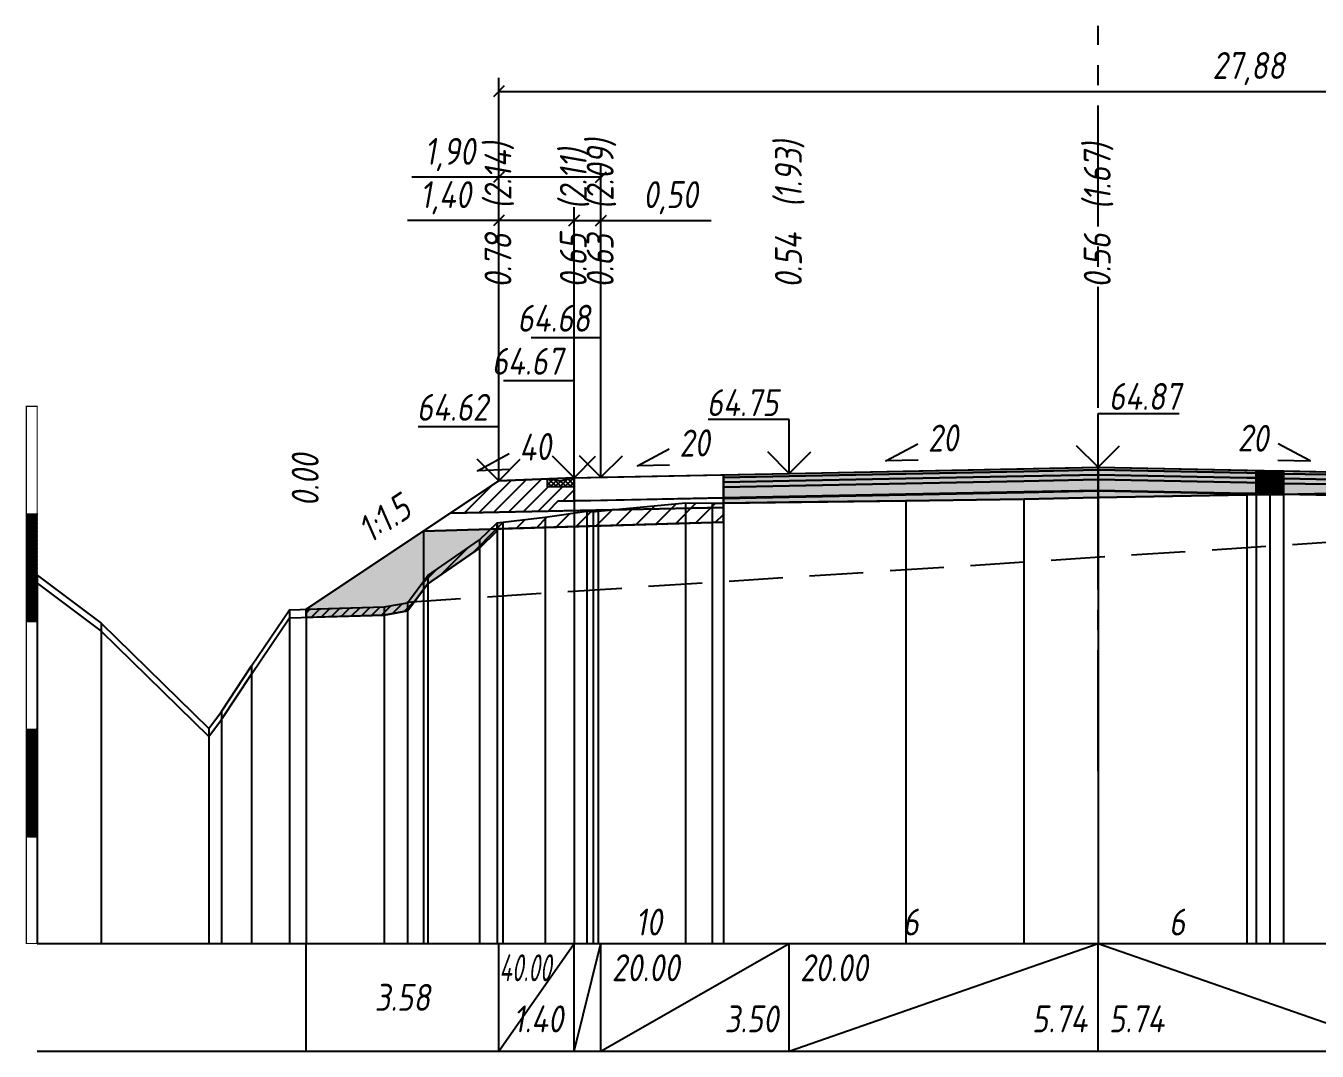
# Model space of a CAD drawing. Extents: x -717 to 1451, y -133302 to 233.
# Drawn here: x 78.9 to 199, y -130752 to -130656.7 of the extents above; entities that cross this region are included whole.
import ezdxf
from ezdxf.enums import TextEntityAlignment as Align

# ---------------------------------------------------------------- set-up
doc = ezdxf.new("R2010")
doc.units = 0
doc.linetypes.add('осевая2', pattern=[1.125, 0.75, -0.125, 0.125, -0.125])
doc.linetypes.add('штриховая', pattern=[0.75, 0.5, -0.25])
for name, color, linetype in [('Интерполированный поперечник', 2, 'Continuous'), ('Код_514', 1, 'Continuous'), ('Контур_0', 7, 'Continuous'), ('Контур_2564', 7, 'Continuous'), ('Контур_2660', 7, 'Continuous'), ('Контур_2665', 7, 'Continuous'), ('Контур_400', 7, 'Continuous'), ('Контур_508', 7, 'Continuous'), ('Контур_512', 7, 'Continuous'), ('Контур_513', 7, 'Continuous'), ('Красный поперечник', 1, 'Continuous'), ('Линейка абсолютных высот', 7, 'Continuous'), ('Объём_2501', 7, 'Continuous'), ('Объём_2564', 7, 'Continuous'), ('Объём_2650', 7, 'Continuous'), ('Объём_2660', 7, 'Continuous'), ('Объём_2661', 7, 'Continuous'), ('Объём_2665', 7, 'Continuous'), ('Объём_2666', 7, 'Continuous'), ('Объём_2667', 7, 'Continuous'), ('Объём_2668', 7, 'Continuous'), ('Объём_2669', 7, 'Continuous'), ('Объём_2675', 7, 'Continuous'), ('Объём_2753', 7, 'Continuous'), ('Ось', 1, 'осевая2'), ('Откосы', 7, 'Continuous'), ('Отметки покрытия', 7, 'Continuous'), ('Рабочие отметки', 7, 'Continuous'), ('Рабочие отметки доп.', 7, 'Continuous'), ('Слои выравнивания', 7, 'Continuous'), ('Таблица', 7, 'Continuous'), ('Уклоны проезжей части', 7, 'Continuous'), ('Черный поперечник', 3, 'Continuous')]:
    doc.layers.add(name, color=color, linetype=linetype)
for name, color, linetype, true_color in [('Контур_2540', 2, 'Continuous', 0xffff00), ('Контур_2560', 2, 'Continuous', 0xffff00), ('Контур_2561', 7, 'Continuous', 0xff8040), ('Контур_2562', 3, 'Continuous', 0x00ff00), ('Контур_2563', 7, 'Continuous', 0xff8000), ('Контур_2570', 7, 'Continuous', 0x80ff00), ('Контур_2725', 7, 'Continuous', 0x323232), ('Контур_2736', 4, 'Continuous', 0x00ffff), ('Контур_2737', 4, 'Continuous', 0x00ffff), ('Контур_2738', 4, 'Continuous', 0x00ffff), ('Контур_2739', 4, 'Continuous', 0x00ffff), ('Контур_2741', 4, 'Continuous', 0x00ffff), ('Контур_2742', 4, 'Continuous', 0x00ffff), ('Контур_2743', 4, 'Continuous', 0x00ffff), ('Контур_2744', 7, 'Continuous', 0xa4ffff), ('Контур_2745', 7, 'Continuous', 0xa4ffff), ('Контур_2747', 4, 'Continuous', 0x00ffff), ('Контур_2748', 4, 'Continuous', 0x00ffff), ('Контур_2749', 4, 'Continuous', 0x00ffff), ('Контур_2750', 4, 'Continuous', 0x00ffff), ('Контур_2751', 4, 'Continuous', 0x00ffff), ('Контур_2752', 4, 'Continuous', 0x00ffff), ('Контур_2760', 7, 'Continuous', 0x323232), ('Контур_2761', 7, 'Continuous', 0x323232), ('Контур_2762', 7, 'Continuous', 0x323232), ('Контур_2763', 7, 'Continuous', 0x323232), ('Контур_2764', 7, 'Continuous', 0x323232), ('Контур_2765', 7, 'Continuous', 0x323232), ('Контур_402', 7, 'Continuous', 0xff6464), ('Контур_703', 4, 'Continuous', 0x00ffff), ('Контур_705', 4, 'Continuous', 0x00ffff), ('Контур_707', 4, 'Continuous', 0x00ffff), ('Контур_720', 131, 'Continuous', 0xaaffff), ('Объём_2500', 7, 'Continuous', 0xc0c0c0), ('Объём_2520', 7, 'Continuous', 0x80ffff), ('Объём_2540', 2, 'Continuous', 0xffff00), ('Объём_2560', 2, 'Continuous', 0xffff00), ('Объём_2561', 7, 'Continuous', 0xff8040), ('Объём_2562', 3, 'Continuous', 0x00ff00), ('Объём_2563', 7, 'Continuous', 0xff8000), ('Объём_2570', 7, 'Continuous', 0x80ff00), ('Объём_2600', 7, 'Continuous', 0x808000), ('Объём_2746', 2, 'Continuous', 0xffff00)]:
    doc.layers.add(name, color=color, linetype=linetype, true_color=true_color)
doc.styles.get("Standard").update_dxf_attribs({"font": 'txt', "height": 2.5})
doc.styles.add('М', font='romand.shx', dxfattribs={"width": 0.8, "oblique": 10, "height": 2.5})
doc.dimstyles.new('ISO-25', dxfattribs={"dimtxt": 2.5, "dimasz": 2.5, "dimexe": 1.25, "dimexo": 0.625, "dimtad": 1, "dimtxsty": 'Standard', "dimcen": 2.5, "dimadec": 0, "dimazin": 0, "dimtfac": 1, "dimtmove": 0, "dimatfit": 3, "dimfxl": 1, "dimarcsym": 0})
pattern_1 = [(45.000001252, (0, 0), (-0.026516505928, 0.026516504769), []), (135.00000034, (0, 0), (-0.02651650519, -0.026516505506), [])]

# ---------------------------------------------------------------- blocks, each defined once
blk = doc.blocks.new('_Oblique')
at = {"color": 0, "linetype": 'ByBlock', "lineweight": -2}
blk.add_line((-0.5, -0.5), (0.5, 0.5), dxfattribs=at)
blk = doc.blocks.new('*D4062')
at = {"color": 0, "lineweight": -2, "transparency": 16777216}
for p, q in [((122.92, -130698.42), (122.92, -130673.54)), ((129.92, -130698.14), (129.92, -130673.54)), ((122.92, -130674.79), (114.44, -130674.79)), ((129.92, -130674.79), (122.92, -130674.79))]:
    blk.add_line(p, q, dxfattribs=at)
at = {"layer": 'Defpoints', "color": 0, "transparency": 16777216}
for p in [(129.92, -130674.79), (122.92, -130699.05), (129.92, -130698.77)]:
    blk.add_point(p, dxfattribs=at)
at = {"color": 0, "lineweight": -2, "transparency": 16777216, "rotation": 180}
blk.add_blockref('_Oblique', (122.92, -130674.79), dxfattribs=at)
at = {"color": 0, "lineweight": -2, "transparency": 16777216}
blk.add_blockref('_Oblique', (129.92, -130674.79), dxfattribs=at)
at = {"color": 0, "transparency": 16777216, "insert": (117.98, -130672.68), "char_height": 2.5, "width": 8.75, "attachment_point": 5, "style": 'М'}
blk.add_mtext('1,40', dxfattribs=at)
blk = doc.blocks.new('*D4064')
at = {"color": 0, "lineweight": -2, "transparency": 16777216}
for p, q in [((129.92, -130698.14), (129.92, -130673.54)), ((132.42, -130698.09), (132.42, -130673.54)), ((129.92, -130674.79), (132.42, -130674.79)), ((132.42, -130674.79), (142.66, -130674.79))]:
    blk.add_line(p, q, dxfattribs=at)
at = {"layer": 'Defpoints', "color": 0, "transparency": 16777216}
for p in [(132.42, -130674.79), (129.92, -130698.77), (132.42, -130698.72)]:
    blk.add_point(p, dxfattribs=at)
at = {"color": 0, "lineweight": -2, "transparency": 16777216, "rotation": 180}
blk.add_blockref('_Oblique', (129.92, -130674.79), dxfattribs=at)
at = {"color": 0, "lineweight": -2, "transparency": 16777216}
blk.add_blockref('_Oblique', (132.42, -130674.79), dxfattribs=at)
at = {"color": 0, "transparency": 16777216, "insert": (138.89, -130672.68), "char_height": 2.5, "width": 9.1667, "attachment_point": 5, "style": 'М'}
blk.add_mtext('0,50', dxfattribs=at)
blk = doc.blocks.new('*D4067')
at = {"color": 0, "lineweight": -2, "transparency": 16777216}
for p, q in [((122.92, -130698.42), (122.92, -130669.52)), ((132.42, -130698.09), (132.42, -130669.52)), ((122.92, -130670.77), (114.84, -130670.77)), ((132.42, -130670.77), (122.92, -130670.77))]:
    blk.add_line(p, q, dxfattribs=at)
at = {"layer": 'Defpoints', "color": 0, "transparency": 16777216}
for p in [(132.42, -130670.77), (122.92, -130699.05), (132.42, -130698.72)]:
    blk.add_point(p, dxfattribs=at)
at = {"color": 0, "lineweight": -2, "transparency": 16777216, "rotation": 180}
blk.add_blockref('_Oblique', (122.92, -130670.77), dxfattribs=at)
at = {"color": 0, "lineweight": -2, "transparency": 16777216}
blk.add_blockref('_Oblique', (132.42, -130670.77), dxfattribs=at)
at = {"color": 0, "transparency": 16777216, "insert": (118.38, -130668.66), "char_height": 2.5, "width": 8.75, "attachment_point": 5, "style": 'М'}
blk.add_mtext('1,90', dxfattribs=at)
blk = doc.blocks.new('*D4068')
at = {"color": 0, "lineweight": -2, "transparency": 16777216}
for p, q in [((122.92, -130698.42), (122.92, -130661.54)), ((262.34, -130699.19), (262.34, -130661.54)), ((122.92, -130662.79), (262.34, -130662.79))]:
    blk.add_line(p, q, dxfattribs=at)
at = {"layer": 'Defpoints', "color": 0, "transparency": 16777216}
for p in [(262.34, -130662.79), (122.92, -130699.05), (262.34, -130699.82)]:
    blk.add_point(p, dxfattribs=at)
at = {"color": 0, "lineweight": -2, "transparency": 16777216, "rotation": 180}
blk.add_blockref('_Oblique', (122.92, -130662.79), dxfattribs=at)
at = {"color": 0, "lineweight": -2, "transparency": 16777216}
blk.add_blockref('_Oblique', (262.34, -130662.79), dxfattribs=at)
at = {"color": 0, "transparency": 16777216, "insert": (192.63, -130660.68), "char_height": 2.5, "width": 12.5, "attachment_point": 5, "style": 'М'}
blk.add_mtext('27,88', dxfattribs=at)

msp = doc.modelspace()

# ---------------------------------------------------------------- hatches: boundary and pattern name
h = msp.add_hatch()
h.set_pattern_fill('ANSI37', color=256, scale=0.1)
h.set_pattern_definition([(45, (128.67165, -130699.02988), (-0.22451, 0.22451), []), (135, (128.67165, -130699.02988), (-0.22451, -0.22451), [])])
h.paths.add_polyline_path([(127.422, -130698.804), (127.422, -130699.533), (129.922, -130699.533), (129.921, -130698.704), (128.664, -130699.03)])
at = {"layer": 'Линейка абсолютных высот'}
h = msp.add_hatch(dxfattribs=at)
h.set_pattern_fill('ANSI37', scale=0.3, style=0)
h.set_pattern_definition(pattern_1)
h.paths.add_polyline_path([(80, -130712.068), (80, -130702.068), (79, -130702.068), (79, -130712.068)])
h = msp.add_hatch(dxfattribs=at)
h.set_pattern_fill('ANSI37', scale=0.3, style=0)
h.set_pattern_definition(pattern_1)
h.paths.add_polyline_path([(80, -130732.068), (80, -130722.068), (79, -130722.068), (79, -130732.068)])
at = {"layer": 'Объём_2563'}
h = msp.add_hatch(dxfattribs=at)
h.set_pattern_fill('ANSI31', color=256, scale=0.3)
h.paths.add_polyline_path([(122.921, -130698.985), (127.423, -130698.805), (127.422, -130699.533), (129.922, -130699.533), (129.921, -130700.855), (128.421, -130700.885), (127.503, -130701.803), (118.421, -130701.985)])
h.paths.add_polyline_path([(247.26, -130702.153), (246.342, -130701.235), (244.842, -130701.205), (244.842, -130701.055), (246.24, -130701.056), (246.241, -130700.056), (245.741, -130700.055), (245.742, -130699.242), (248.563, -130699.368), (248.563, -130699.989), (249.963, -130699.989), (249.963, -130699.45), (258.959, -130699.628), (258.959, -130700.196), (260.359, -130700.196), (260.359, -130699.196), (259.859, -130699.196), (259.859, -130698.696), (262.342, -130699.005), (267.677, -130702.561)])
at = {"layer": 'Объём_2570'}
h = msp.add_hatch(dxfattribs=at)
h.set_pattern_fill('ANSI31', color=256, scale=0.2)
h.paths.add_polyline_path([(122.769, -130703.632), (121.14, -130705.24), (116.315, -130708.549), (114.434, -130711.068), (112.27, -130711.461), (105, -130711.682), (105, -130710.932), (112.27, -130710.711), (114.434, -130710.318), (116.315, -130707.799), (121.14, -130704.49), (122.769, -130702.882)])
h.paths.add_polyline_path([(281.809, -130702.57), (275.37, -130704.701), (272.49, -130705.52), (266.178, -130702.858), (264.88, -130701.954), (257.929, -130701.934), (256.495, -130701.765), (251.537, -130700.994), (247.775, -130700.564), (247.775, -130699.814), (251.537, -130700.244), (256.495, -130701.015), (257.929, -130701.184), (264.88, -130701.204), (266.178, -130702.108), (272.49, -130704.77), (275.37, -130703.951), (281.809, -130701.82)])
at = {"layer": 'Объём_2600'}
h = msp.add_hatch(dxfattribs=at)
h.set_pattern_fill('ANSI31', color=6, scale=0.4)
h.paths.add_polyline_path([(143.8, -130702.825), (122.769, -130703.456), (122.769, -130702.882), (127.218, -130702.365), (131.119, -130701.806), (131.69, -130701.866), (132.149, -130701.809), (140.266, -130701.034), (142.748, -130701.07), (143.8, -130701.067)])
h.paths.add_polyline_path([(262.342, -130701.947), (262.342, -130704.292), (232.103, -130703.385), (232.103, -130699.532), (243.252, -130699.789), (247.775, -130699.814), (247.775, -130700.564), (251.537, -130700.994), (256.495, -130701.765), (257.929, -130701.934)])
h = msp.add_hatch(dxfattribs=at)
h.set_pattern_fill('HONEY', color=5, scale=0.3)
h.paths.add_polyline_path([(122.769, -130703.632), (121.14, -130705.24), (116.315, -130708.549), (114.434, -130711.068), (112.27, -130711.461), (105, -130711.682), (105, -130710.932), (115.905, -130703.662), (122.769, -130703.456)])
h.paths.add_polyline_path([(270.132, -130704.525), (270.646, -130704.541), (271.469, -130705.089)])
at = {"layer": 'Слои выравнивания'}
for color, points in [(2, [(143.8, -130698.427), (149.921, -130698.305), (160.763, -130698.088), (171.734, -130697.868), (178.632, -130697.73), (178.632, -130697.98), (171.734, -130698.118), (160.763, -130698.338), (149.921, -130698.555), (143.8, -130698.677)]), (3, [(143.8, -130698.677), (149.921, -130698.555), (160.763, -130698.338), (171.734, -130698.118), (178.632, -130697.98), (178.632, -130698.43), (171.734, -130698.568), (160.763, -130698.788), (149.921, -130699.005), (143.8, -130699.127)]), (2, [(178.632, -130697.73), (192.451, -130698.007), (193.327, -130698.024), (193.327, -130698.274), (192.451, -130698.257), (178.632, -130697.98)]), (3, [(178.632, -130697.98), (192.451, -130698.257), (193.327, -130698.274), (193.327, -130698.724), (192.451, -130698.707), (178.632, -130698.43)]), (4, [(143.8, -130699.127), (149.921, -130699.005), (160.763, -130698.788), (171.734, -130698.568), (178.632, -130698.43), (178.632, -130698.88), (171.734, -130699.018), (160.763, -130699.238), (149.921, -130699.455), (143.8, -130699.577)]), (5, [(143.8, -130699.577), (149.921, -130699.455), (160.763, -130699.238), (171.734, -130699.018), (178.632, -130698.88), (178.632, -130699.88), (171.734, -130700.018), (160.763, -130700.238), (149.921, -130700.455), (143.8, -130700.577)]), (4, [(178.632, -130698.43), (192.451, -130698.707), (193.327, -130698.724), (193.327, -130699.174), (192.451, -130699.157), (178.632, -130698.88)]), (5, [(178.632, -130698.88), (192.451, -130699.157), (193.327, -130699.174), (193.327, -130700.174), (192.451, -130700.157), (178.632, -130699.88)]), (2, [(193.327, -130698.024), (194.601, -130698.05), (194.601, -130698.3), (193.327, -130698.274)]), (3, [(193.327, -130698.274), (194.601, -130698.3), (194.601, -130698.75), (193.327, -130698.724)]), (4, [(193.327, -130698.724), (194.601, -130698.75), (194.601, -130699.2), (193.327, -130699.174)]), (5, [(193.327, -130699.174), (194.601, -130699.2), (194.601, -130700.2), (193.327, -130700.174)]), (2, [(194.601, -130698.05), (195.874, -130698.075), (195.874, -130698.325), (194.601, -130698.3)]), (3, [(194.601, -130698.3), (195.874, -130698.325), (195.874, -130698.775), (194.601, -130698.75)]), (4, [(194.601, -130698.75), (195.874, -130698.775), (195.874, -130699.225), (194.601, -130699.2)]), (2, [(195.874, -130698.075), (201.921, -130698.196), (207.342, -130698.305), (221.413, -130698.586), (224.842, -130698.655), (232.103, -130698.8), (232.103, -130699.05), (224.842, -130698.905), (221.413, -130698.836), (207.342, -130698.555), (201.921, -130698.446), (195.874, -130698.325)]), (3, [(195.874, -130698.325), (201.921, -130698.446), (207.342, -130698.555), (221.413, -130698.836), (224.842, -130698.905), (232.103, -130699.05), (232.103, -130699.5), (224.842, -130699.355), (221.413, -130699.286), (207.342, -130699.005), (201.921, -130698.896), (195.874, -130698.775)]), (4, [(195.874, -130698.775), (201.921, -130698.896), (207.342, -130699.005), (221.413, -130699.286), (224.842, -130699.355), (232.103, -130699.5), (232.103, -130699.95), (224.842, -130699.805), (221.413, -130699.736), (207.342, -130699.455), (201.921, -130699.346), (195.874, -130699.225)]), (7, [(143.8, -130700.577), (149.921, -130700.455), (160.763, -130700.238), (171.734, -130700.018), (178.632, -130699.88), (178.632, -130699.93), (171.734, -130700.068), (160.763, -130700.288), (149.921, -130700.505), (143.8, -130700.627)]), (6, [(143.8, -130700.627), (149.921, -130700.505), (160.763, -130700.288), (171.734, -130700.068), (178.632, -130699.93), (178.632, -130700.552), (171.734, -130700.682), (160.763, -130700.836), (149.921, -130700.983), (143.8, -130701.067)]), (7, [(178.632, -130699.88), (192.451, -130700.157), (193.327, -130700.174), (193.327, -130700.224), (192.451, -130700.207), (178.632, -130699.93)]), (6, [(178.632, -130699.93), (192.451, -130700.207), (193.327, -130700.224), (193.327, -130700.274), (192.451, -130700.291), (178.632, -130700.552)]), (7, [(193.327, -130700.174), (194.601, -130700.2), (194.601, -130700.25), (193.327, -130700.224)]), (6, [(193.327, -130700.224), (194.601, -130700.25), (194.601, -130700.3), (193.327, -130700.274)]), (5, [(194.601, -130699.2), (195.874, -130699.225), (195.874, -130700.225), (194.601, -130700.2)]), (7, [(194.601, -130700.2), (195.874, -130700.225), (195.874, -130700.275), (194.601, -130700.25)]), (5, [(195.874, -130699.225), (201.921, -130699.346), (207.342, -130699.455), (221.413, -130699.736), (224.842, -130699.805), (232.103, -130699.95), (232.103, -130700.95), (224.842, -130700.805), (221.413, -130700.736), (207.342, -130700.455), (201.921, -130700.346), (195.874, -130700.225)])]:
    msp.add_hatch(color=color, dxfattribs=at).paths.add_polyline_path(points)

# ---------------------------------------------------------------- linework, layer by layer
msp.add_lwpolyline([(127.422, -130698.804), (127.422, -130699.533), (129.922, -130699.533), (129.921, -130698.704), (128.664, -130699.03), (127.422, -130698.804)])
at = {"layer": 'Интерполированный поперечник', "linetype": 'штриховая', "ltscale": 10, "flags": 128}
msp.add_lwpolyline([(114.385, -130710.256), (256.473, -130701.016)], dxfattribs=at)
at = {"layer": 'Код_514'}
for p, q in [((105, -130752), (105, -130742)), ((122.921, -130752), (122.921, -130742)), ((122.921, -130752), (129.921, -130742)), ((129.921, -130752), (129.921, -130742)), ((129.921, -130752), (132.421, -130742)), ((132.421, -130752), (132.421, -130742)), ((132.421, -130752), (149.921, -130742)), ((149.921, -130752), (149.921, -130742)), ((149.921, -130752), (178.632, -130742)), ((178.632, -130752), (178.632, -130742)), ((178.632, -130742), (207.342, -130752))]:
    msp.add_line(p, q, dxfattribs=at)
at = {"layer": 'Контур_0', "flags": 128}
for points in [[(122.921, -130698.985), (105, -130710.932), (105, -130710.932), (105, -130710.932), (105, -130710.932), (105, -130710.932), (105, -130710.932), (105, -130710.932), (105, -130710.932), (105, -130710.932), (105, -130710.932), (105, -130710.932), (105, -130710.932), (105, -130710.932), (105, -130710.932), (105, -130710.932)], [(122.921, -130698.985), (105, -130710.932), (105, -130710.932), (105, -130710.932), (105, -130710.932), (105, -130710.932), (105, -130710.932), (105, -130710.932), (105, -130710.932), (105, -130710.932), (105, -130710.932), (105, -130710.932), (105, -130710.932), (105, -130710.932), (105, -130710.932), (105, -130710.932), (105, -130710.932), (105, -130710.932), (105, -130710.932), (105, -130710.932), (105, -130710.932), (105, -130710.932), (105, -130710.932), (105, -130710.932), (105, -130710.932), (105, -130710.932), (105, -130710.932), (105, -130710.932), (105, -130710.932), (105, -130710.932)], [(132.421, -130700.805), (129.921, -130700.855), (129.921, -130698.705), (143.8, -130698.427), (143.8, -130700.577), (132.421, -130700.805), (132.421, -130700.805)]]:
    msp.add_lwpolyline(points, dxfattribs=at)
at = {"layer": 'Контур_0', "color": 250, "flags": 128}
for points in [[(118.421, -130701.985), (127.503, -130701.803), (128.421, -130700.885), (129.921, -130700.855)], [(128.421, -130700.885), (143.8, -130700.577), (143.8, -130701.477), (127.503, -130701.803), (128.421, -130700.885), (128.421, -130700.885)]]:
    msp.add_lwpolyline(points, dxfattribs=at)
at = {"layer": 'Контур_2540', "flags": 128}
msp.add_lwpolyline([(143.8, -130702.825), (115.905, -130703.662), (118.421, -130701.985), (143.8, -130701.477), (143.8, -130702.825), (143.8, -130702.825)], dxfattribs=at)
at = {"layer": 'Контур_2560', "flags": 128}
msp.add_lwpolyline([(122.921, -130698.985), (122.921, -130698.985), (122.921, -130698.985), (129.921, -130698.705)], dxfattribs=at)
at = {"layer": 'Контур_2561', "flags": 128}
msp.add_lwpolyline([(129.921, -130698.705), (129.921, -130698.705), (122.921, -130698.985), (122.921, -130698.985), (129.921, -130698.705)], dxfattribs=at)
at = {"layer": 'Контур_2562', "flags": 128}
msp.add_lwpolyline([(122.921, -130698.985), (122.921, -130698.985), (122.921, -130698.985), (122.921, -130698.985), (122.921, -130698.985)], dxfattribs=at)
at = {"layer": 'Контур_2563', "color": 250, "flags": 128}
msp.add_lwpolyline([(122.921, -130698.985), (129.921, -130698.705), (129.921, -130700.855), (128.421, -130700.885), (127.503, -130701.803), (118.421, -130701.985), (122.921, -130698.985), (122.921, -130698.985)], dxfattribs=at)
at = {"layer": 'Контур_2564', "flags": 128}
msp.add_lwpolyline([(122.921, -130698.985), (129.921, -130698.705)], dxfattribs=at)
at = {"layer": 'Контур_2570', "flags": 128}
msp.add_lwpolyline([(80, -130708.501), (85.95, -130712.964), (95.959, -130722.75), (97.154, -130721.18), (99.929, -130716.947), (103.474, -130711.729), (112.27, -130711.461), (114.434, -130711.068), (114.434, -130711.068), (116.315, -130708.549), (121.14, -130705.24), (122.769, -130703.632), (122.769, -130702.882), (123.31, -130702.824), (127.218, -130702.365), (131.119, -130701.806), (131.69, -130701.866), (132.149, -130701.809), (140.266, -130701.034), (142.748, -130701.07), (143.8, -130701.067), (160.763, -130700.836), (171.734, -130700.682), (178.632, -130700.552), (192.451, -130700.291), (201.921, -130700.109)], dxfattribs=at)
at = {"layer": 'Контур_2660', "flags": 128}
msp.add_lwpolyline([(115.905, -130703.662), (143.8, -130702.825)], dxfattribs=at)
at = {"layer": 'Контур_2665', "flags": 128}
msp.add_lwpolyline([(122.921, -130698.985), (122.921, -130698.985)], dxfattribs=at)
at = {"layer": 'Контур_2725', "flags": 128}
msp.add_lwpolyline([(143.8, -130701.067), (149.921, -130700.983), (160.763, -130700.836), (171.734, -130700.682), (178.632, -130700.552), (192.451, -130700.291), (193.327, -130700.274), (194.601, -130700.3), (194.601, -130700.25), (195.874, -130700.275), (195.874, -130700.225), (201.921, -130700.346), (207.342, -130700.455), (221.413, -130700.736), (224.842, -130700.805), (232.103, -130700.95)], dxfattribs=at)
at = {"layer": 'Контур_2736', "flags": 128}
msp.add_lwpolyline([(122.921, -130698.985), (105, -130710.932)], dxfattribs=at)
at = {"layer": 'Контур_2737', "flags": 128}
msp.add_lwpolyline([(105, -130710.932), (105, -130710.932)], dxfattribs=at)
at = {"layer": 'Контур_2738', "flags": 128}
msp.add_lwpolyline([(105, -130710.932), (105, -130710.932)], dxfattribs=at)
at = {"layer": 'Контур_2739', "flags": 128}
msp.add_lwpolyline([(105, -130710.932), (105, -130710.932)], dxfattribs=at)
at = {"layer": 'Контур_2741', "flags": 128}
msp.add_lwpolyline([(105, -130710.932), (105, -130710.932)], dxfattribs=at)
at = {"layer": 'Контур_2742', "flags": 128}
msp.add_lwpolyline([(105, -130710.932), (105, -130710.932)], dxfattribs=at)
at = {"layer": 'Контур_2743', "flags": 128}
msp.add_lwpolyline([(105, -130710.932), (105, -130710.932)], dxfattribs=at)
at = {"layer": 'Контур_2744', "flags": 128}
msp.add_lwpolyline([(105, -130710.932), (105, -130710.932)], dxfattribs=at)
msp.add_lwpolyline([(105, -130710.932), (105, -130710.932)], dxfattribs=at)
msp.add_lwpolyline([(105, -130710.932), (105, -130710.932)], dxfattribs=at)
msp.add_lwpolyline([(105, -130710.932), (105, -130710.932)], dxfattribs=at)
msp.add_lwpolyline([(105, -130710.932), (105, -130710.932)], dxfattribs=at)
msp.add_lwpolyline([(105, -130710.932), (105, -130710.932)], dxfattribs=at)
at = {"layer": 'Контур_2745', "flags": 128}
msp.add_lwpolyline([(105, -130710.932), (105, -130710.932)], dxfattribs=at)
msp.add_lwpolyline([(105, -130710.932), (105, -130710.932)], dxfattribs=at)
msp.add_lwpolyline([(105, -130710.932), (105, -130710.932)], dxfattribs=at)
msp.add_lwpolyline([(105, -130710.932), (105, -130710.932)], dxfattribs=at)
msp.add_lwpolyline([(105, -130710.932), (105, -130710.932)], dxfattribs=at)
msp.add_lwpolyline([(105, -130710.932), (105, -130710.932)], dxfattribs=at)
at = {"layer": 'Контур_2747', "flags": 128}
msp.add_lwpolyline([(105, -130710.932), (105, -130710.932)], dxfattribs=at)
at = {"layer": 'Контур_2748', "flags": 128}
msp.add_lwpolyline([(105, -130710.932), (105, -130710.932)], dxfattribs=at)
at = {"layer": 'Контур_2749', "flags": 128}
msp.add_lwpolyline([(105, -130710.932), (105, -130710.932)], dxfattribs=at)
at = {"layer": 'Контур_2750', "flags": 128}
msp.add_lwpolyline([(105, -130710.932), (105, -130710.932)], dxfattribs=at)
at = {"layer": 'Контур_2751', "flags": 128}
msp.add_lwpolyline([(105, -130710.932), (105, -130710.932)], dxfattribs=at)
at = {"layer": 'Контур_2752', "flags": 128}
msp.add_lwpolyline([(105, -130710.932), (105, -130710.932)], dxfattribs=at)
at = {"layer": 'Контур_2760', "flags": 128}
msp.add_lwpolyline([(143.8, -130698.427), (149.921, -130698.305), (160.763, -130698.088), (171.734, -130697.868), (178.632, -130697.73), (192.451, -130698.007), (193.327, -130698.024), (194.601, -130698.05), (195.874, -130698.075), (201.921, -130698.196), (207.342, -130698.305), (221.413, -130698.586), (224.842, -130698.655), (232.103, -130698.8)], dxfattribs=at)
at = {"layer": 'Контур_2761', "flags": 128}
msp.add_lwpolyline([(143.8, -130698.677), (149.921, -130698.555), (160.763, -130698.338), (171.734, -130698.118), (178.632, -130697.98), (192.451, -130698.257), (193.327, -130698.274), (194.601, -130698.3), (195.874, -130698.325), (201.921, -130698.446), (207.342, -130698.555), (221.413, -130698.836), (224.842, -130698.905), (232.103, -130699.05)], dxfattribs=at)
at = {"layer": 'Контур_2762', "flags": 128}
msp.add_lwpolyline([(143.8, -130699.127), (149.921, -130699.005), (160.763, -130698.788), (171.734, -130698.568), (178.632, -130698.43), (192.451, -130698.707), (193.327, -130698.724), (194.601, -130698.75), (195.874, -130698.775), (201.921, -130698.896), (207.342, -130699.005), (221.413, -130699.286), (224.842, -130699.355), (232.103, -130699.5)], dxfattribs=at)
at = {"layer": 'Контур_2763', "flags": 128}
msp.add_lwpolyline([(143.8, -130699.577), (149.921, -130699.455), (160.763, -130699.238), (171.734, -130699.018), (178.632, -130698.88), (192.451, -130699.157), (193.327, -130699.174), (194.601, -130699.2), (195.874, -130699.225), (201.921, -130699.346), (207.342, -130699.455), (221.413, -130699.736), (224.842, -130699.805), (232.103, -130699.95)], dxfattribs=at)
at = {"layer": 'Контур_2764', "flags": 128}
msp.add_lwpolyline([(143.8, -130700.577), (149.921, -130700.455), (160.763, -130700.238), (171.734, -130700.018), (178.632, -130699.88), (192.451, -130700.157), (193.327, -130700.174), (194.601, -130700.2), (195.874, -130700.225)], dxfattribs=at)
at = {"layer": 'Контур_2765', "flags": 128}
msp.add_lwpolyline([(143.8, -130700.627), (149.921, -130700.505), (160.763, -130700.288), (171.734, -130700.068), (178.632, -130699.93), (192.451, -130700.207), (193.327, -130700.224), (194.601, -130700.25)], dxfattribs=at)
at = {"layer": 'Контур_400', "flags": 128}
for points in [[(129.921, -130698.705), (132.421, -130698.655), (132.421, -130698.655), (132.421, -130698.655), (132.421, -130698.655), (132.421, -130698.655), (132.421, -130698.655), (149.921, -130698.305), (178.632, -130697.73)], [(178.632, -130697.73), (207.342, -130698.305), (224.842, -130698.655), (224.842, -130698.655), (224.842, -130698.655), (224.842, -130698.655), (242.342, -130699.005), (242.342, -130699.005), (244.842, -130699.055)]]:
    msp.add_lwpolyline(points, dxfattribs=at)
at = {"layer": 'Контур_402', "flags": 128}
msp.add_lwpolyline([(115.905, -130703.662), (143.8, -130702.825), (143.8, -130701.067), (160.763, -130700.836), (171.734, -130700.682), (178.632, -130700.552), (192.451, -130700.291), (193.327, -130700.274), (194.601, -130700.3), (194.601, -130700.25), (195.874, -130700.275), (195.874, -130700.225), (232.103, -130700.95), (232.103, -130703.385), (270.646, -130704.541)], dxfattribs=at)
at = {"layer": 'Контур_508', "flags": 128}
msp.add_lwpolyline([(105, -130710.932), (115.905, -130703.662), (143.8, -130702.825), (143.8, -130701.067), (160.763, -130700.836), (171.734, -130700.682), (178.632, -130700.552), (192.451, -130700.291), (193.327, -130700.274), (194.601, -130700.3), (194.601, -130700.25), (195.874, -130700.275), (195.874, -130700.225), (232.103, -130700.95), (232.103, -130703.385), (270.646, -130704.541), (275.795, -130707.973), (277.795, -130707.973), (286.93, -130701.883)], dxfattribs=at)
at = {"layer": 'Контур_512', "flags": 128}
msp.add_lwpolyline([(105, -130710.932), (115.905, -130703.662), (143.8, -130702.825)], dxfattribs=at)
at = {"layer": 'Контур_513', "flags": 128}
msp.add_lwpolyline([(105, -130710.932), (115.905, -130703.662), (143.8, -130702.825), (143.8, -130701.067), (160.763, -130700.836), (171.734, -130700.682), (178.632, -130700.552), (192.451, -130700.291), (193.327, -130700.274), (194.601, -130700.3), (194.601, -130700.25), (195.874, -130700.275), (195.874, -130700.225), (232.103, -130700.95), (232.103, -130703.385), (270.646, -130704.541), (275.795, -130707.973), (277.795, -130707.973), (286.93, -130701.883)], dxfattribs=at)
at = {"layer": 'Контур_703', "flags": 128}
for points in [[(122.921, -130698.985), (105, -130710.932)], [(105, -130710.932), (105, -130710.932)]]:
    msp.add_lwpolyline(points, dxfattribs=at)
at = {"layer": 'Контур_705', "flags": 128}
msp.add_lwpolyline([(105, -130710.932), (105, -130710.932)], dxfattribs=at)
at = {"layer": 'Контур_707', "flags": 128}
msp.add_lwpolyline([(105, -130710.932), (105, -130710.932)], dxfattribs=at)
at = {"layer": 'Контур_720', "flags": 128}
msp.add_lwpolyline([(105, -130710.932), (105, -130710.932)], dxfattribs=at)
at = {"layer": 'Красный поперечник'}
for p, q in [((149.921, -130698.305), (178.632, -130697.73)), ((178.632, -130697.73), (207.342, -130698.305)), ((105, -130710.932), (122.921, -130698.985)), ((122.921, -130698.985), (129.921, -130698.705)), ((129.921, -130698.705), (132.421, -130698.655)), ((132.421, -130698.655), (149.921, -130698.305)), ((115.905, -130703.662), (115.905, -130742)), ((143.8, -130702.825), (143.8, -130742)), ((105, -130710.932), (105, -130742))]:
    msp.add_line(p, q, dxfattribs=at)
at = {"layer": 'Линейка абсолютных высот', "color": 7, "const_width": 0.1, "flags": 128}
for points in [[(80, -130702.068), (80, -130692.068), (79, -130692.068), (79, -130702.068), (80, -130702.068)], [(80, -130712.068), (80, -130702.068), (79, -130702.068), (79, -130712.068), (80, -130712.068)], [(80, -130722.068), (80, -130712.068), (79, -130712.068), (79, -130722.068), (80, -130722.068)], [(80, -130732.068), (80, -130722.068), (79, -130722.068), (79, -130732.068), (80, -130732.068)], [(80, -130742), (80, -130732.068), (79, -130732.068), (79, -130742), (80, -130742)]]:
    msp.add_lwpolyline(points, dxfattribs=at)
at = {"layer": 'Объём_2500', "flags": 128}
msp.add_lwpolyline([(132.421, -130700.805), (129.921, -130700.855), (129.921, -130698.705), (143.8, -130698.427), (143.8, -130700.577), (132.421, -130700.805), (132.421, -130700.805)], dxfattribs=at)
at = {"layer": 'Объём_2501', "flags": 128}
for points in [[(129.921, -130698.705), (132.421, -130698.655), (132.421, -130698.655), (132.421, -130698.655), (132.421, -130698.655), (132.421, -130698.655), (132.421, -130698.655), (149.921, -130698.305), (178.632, -130697.73)], [(178.632, -130697.73), (207.342, -130698.305), (224.842, -130698.655), (224.842, -130698.655), (224.842, -130698.655), (224.842, -130698.655), (242.342, -130699.005), (242.342, -130699.005), (244.842, -130699.055)]]:
    msp.add_lwpolyline(points, dxfattribs=at)
at = {"layer": 'Объём_2520', "color": 250, "flags": 128}
msp.add_lwpolyline([(128.421, -130700.885), (143.8, -130700.577), (143.8, -130701.477), (127.503, -130701.803), (128.421, -130700.885), (128.421, -130700.885)], dxfattribs=at)
at = {"layer": 'Объём_2540', "flags": 128}
msp.add_lwpolyline([(143.8, -130702.825), (115.905, -130703.662), (118.421, -130701.985), (143.8, -130701.477), (143.8, -130702.825), (143.8, -130702.825)], dxfattribs=at)
at = {"layer": 'Объём_2560', "flags": 128}
msp.add_lwpolyline([(122.921, -130698.985), (122.921, -130698.985), (122.921, -130698.985), (129.921, -130698.705)], dxfattribs=at)
at = {"layer": 'Объём_2561', "flags": 128}
msp.add_lwpolyline([(129.921, -130698.705), (129.921, -130698.705), (122.921, -130698.985), (122.921, -130698.985), (129.921, -130698.705)], dxfattribs=at)
at = {"layer": 'Объём_2562', "flags": 128}
msp.add_lwpolyline([(122.921, -130698.985), (122.921, -130698.985), (122.921, -130698.985), (122.921, -130698.985), (122.921, -130698.985)], dxfattribs=at)
at = {"layer": 'Объём_2563', "color": 250, "flags": 128}
msp.add_lwpolyline([(122.921, -130698.985), (127.423, -130698.805), (127.422, -130699.533), (129.922, -130699.533), (129.921, -130700.855), (128.421, -130700.885), (127.503, -130701.803), (118.421, -130701.985), (122.921, -130698.985), (122.921, -130698.985)], dxfattribs=at)
at = {"layer": 'Объём_2564', "flags": 128}
msp.add_lwpolyline([(122.921, -130698.985), (129.921, -130698.705)], dxfattribs=at)
at = {"layer": 'Объём_2570', "flags": 128}
msp.add_lwpolyline([(122.769, -130703.632), (121.14, -130705.24), (116.315, -130708.549), (114.434, -130711.068), (112.27, -130711.461), (105, -130711.682), (105, -130710.932), (112.27, -130710.711), (114.434, -130710.318), (116.315, -130707.799), (121.14, -130704.49), (122.769, -130702.882), (122.769, -130703.632), (122.769, -130703.632)], dxfattribs=at)
at = {"layer": 'Объём_2600', "flags": 128}
msp.add_lwpolyline([(122.769, -130703.632), (121.14, -130705.24), (116.315, -130708.549), (114.434, -130711.068), (112.27, -130711.461), (105, -130711.682), (105, -130710.932), (115.905, -130703.662), (122.769, -130703.456), (122.769, -130703.632), (122.769, -130703.632)], dxfattribs=at)
at = {"layer": 'Объём_2650', "color": 6, "flags": 128}
msp.add_lwpolyline([(143.8, -130702.825), (122.769, -130703.456), (122.769, -130702.882), (127.218, -130702.365), (131.119, -130701.806), (131.69, -130701.866), (132.149, -130701.809), (140.266, -130701.034), (142.748, -130701.07), (143.8, -130701.067), (143.8, -130702.825), (143.8, -130702.825)], dxfattribs=at)
at = {"layer": 'Объём_2660', "flags": 128}
msp.add_lwpolyline([(115.905, -130703.662), (143.8, -130702.825)], dxfattribs=at)
at = {"layer": 'Объём_2661', "flags": 128}
msp.add_lwpolyline([(122.921, -130698.985), (105, -130710.932)], dxfattribs=at)
at = {"layer": 'Объём_2665', "flags": 128}
msp.add_lwpolyline([(122.921, -130698.985), (122.921, -130698.985)], dxfattribs=at)
at = {"layer": 'Объём_2666', "flags": 128}
msp.add_lwpolyline([(122.921, -130698.985), (105, -130710.932)], dxfattribs=at)
at = {"layer": 'Объём_2667', "flags": 128}
msp.add_lwpolyline([(105, -130710.932), (105, -130710.932)], dxfattribs=at)
msp.add_lwpolyline([(105, -130710.932), (105, -130710.932)], dxfattribs=at)
at = {"layer": 'Объём_2668', "flags": 128}
msp.add_lwpolyline([(105, -130710.932), (105, -130710.932)], dxfattribs=at)
msp.add_lwpolyline([(105, -130710.932), (105, -130710.932)], dxfattribs=at)
at = {"layer": 'Объём_2669', "flags": 128}
msp.add_lwpolyline([(105, -130710.932), (105, -130710.932)], dxfattribs=at)
msp.add_lwpolyline([(105, -130710.932), (105, -130710.932)], dxfattribs=at)
at = {"layer": 'Объём_2675', "flags": 128}
msp.add_lwpolyline([(105, -130710.932), (105, -130710.932)], dxfattribs=at)
msp.add_lwpolyline([(105, -130710.932), (105, -130710.932)], dxfattribs=at)
msp.add_lwpolyline([(105, -130710.932), (105, -130710.932)], dxfattribs=at)
msp.add_lwpolyline([(105, -130710.932), (105, -130710.932)], dxfattribs=at)
msp.add_lwpolyline([(105, -130710.932), (105, -130710.932)], dxfattribs=at)
msp.add_lwpolyline([(105, -130710.932), (105, -130710.932)], dxfattribs=at)
msp.add_lwpolyline([(105, -130710.932), (105, -130710.932)], dxfattribs=at)
msp.add_lwpolyline([(105, -130710.932), (105, -130710.932)], dxfattribs=at)
msp.add_lwpolyline([(105, -130710.932), (105, -130710.932)], dxfattribs=at)
msp.add_lwpolyline([(105, -130710.932), (105, -130710.932)], dxfattribs=at)
msp.add_lwpolyline([(105, -130710.932), (105, -130710.932)], dxfattribs=at)
msp.add_lwpolyline([(105, -130710.932), (105, -130710.932)], dxfattribs=at)
at = {"layer": 'Объём_2746', "flags": 128}
msp.add_lwpolyline([(122.769, -130702.882), (127.218, -130702.365), (131.119, -130701.806), (131.69, -130701.866), (132.149, -130701.809), (140.266, -130701.034), (142.748, -130701.07), (143.8, -130701.067), (143.8, -130702.825), (122.769, -130703.456), (122.769, -130702.882), (122.769, -130702.882)], dxfattribs=at)
at = {"layer": 'Объём_2753', "flags": 128}
msp.add_lwpolyline([(143.8, -130698.427), (143.8, -130698.427)], dxfattribs=at)
at = {"layer": 'Ось', "ltscale": 15}
msp.add_line((178.632, -130725.971), (178.632, -130656.701), dxfattribs=at)
at = {"layer": 'Откосы', "color": 1, "flags": 128}
for points in [[(161.907, -130697.065), (158.908, -130697.125), (161.877, -130695.565)], [(195.356, -130697.065), (198.356, -130697.125), (195.386, -130695.565)], [(123.933, -130697.943), (120.936, -130698.063), (123.873, -130696.445)], [(138.802, -130697.527), (135.802, -130697.587), (138.772, -130696.027)]]:
    msp.add_lwpolyline(points, dxfattribs=at)
at = {"layer": 'Отметки покрытия', "color": 1}
for p, q in [((132.421, -130685.705), (125.921, -130685.705)), ((132.421, -130698.655), (132.421, -130685.705)), ((129.921, -130689.705), (123.371, -130689.705)), ((129.921, -130698.705), (129.921, -130689.705)), ((178.632, -130697.73), (178.632, -130692.73)), ((178.632, -130692.73), (186.182, -130692.73)), ((122.921, -130693.985), (115.421, -130693.985)), ((122.921, -130698.985), (122.921, -130693.985)), ((149.921, -130693.305), (142.371, -130693.305)), ((149.921, -130698.305), (149.921, -130693.305)), ((129.921, -130698.705), (127.921, -130696.705)), ((129.921, -130698.705), (131.921, -130696.705)), ((132.421, -130698.655), (130.421, -130696.655)), ((132.421, -130698.655), (134.421, -130696.655)), ((149.921, -130698.305), (147.921, -130696.305)), ((149.921, -130698.305), (151.921, -130696.305)), ((178.632, -130697.73), (176.632, -130695.73)), ((178.632, -130697.73), (180.632, -130695.73)), ((122.921, -130698.985), (120.921, -130696.985)), ((122.921, -130698.985), (124.921, -130696.985))]:
    msp.add_line(p, q, dxfattribs=at)
at = {"layer": 'Слои выравнивания'}
for p, q in [((178.632, -130697.73), (178.632, -130742)), ((129.921, -130698.705), (129.921, -130742)), ((143.8, -130698.427), (143.8, -130742)), ((193.327, -130698.024), (193.327, -130742)), ((194.601, -130698.05), (194.601, -130742)), ((194.601, -130698.05), (194.601, -130742)), ((195.874, -130698.075), (195.874, -130742)), ((195.874, -130698.075), (195.874, -130742))]:
    msp.add_line(p, q, dxfattribs=at)
at = {"layer": 'Слои выравнивания', "color": 2, "flags": 128}
for points in [[(143.8, -130698.427), (149.921, -130698.305), (160.763, -130698.088), (171.734, -130697.868), (178.632, -130697.73), (178.632, -130697.98), (171.734, -130698.118), (160.763, -130698.338), (149.921, -130698.555), (143.8, -130698.677)], [(178.632, -130697.73), (192.451, -130698.007), (193.327, -130698.024), (193.327, -130698.274), (192.451, -130698.257), (178.632, -130697.98)], [(193.327, -130698.024), (194.601, -130698.05), (194.601, -130698.3), (193.327, -130698.274)], [(194.601, -130698.05), (194.601, -130698.3)], [(194.601, -130698.05), (195.874, -130698.075), (195.874, -130698.325), (194.601, -130698.3)], [(195.874, -130698.075), (195.874, -130698.325)], [(195.874, -130698.075), (201.921, -130698.196), (207.342, -130698.305), (221.413, -130698.586), (224.842, -130698.655), (232.103, -130698.8), (232.103, -130699.05), (224.842, -130698.905), (221.413, -130698.836), (207.342, -130698.555), (201.921, -130698.446), (195.874, -130698.325)]]:
    msp.add_lwpolyline(points, close=True, dxfattribs=at)
at = {"layer": 'Слои выравнивания', "color": 3, "flags": 128}
for points in [[(143.8, -130698.677), (149.921, -130698.555), (160.763, -130698.338), (171.734, -130698.118), (178.632, -130697.98), (178.632, -130698.43), (171.734, -130698.568), (160.763, -130698.788), (149.921, -130699.005), (143.8, -130699.127)], [(178.632, -130697.98), (192.451, -130698.257), (193.327, -130698.274), (193.327, -130698.724), (192.451, -130698.707), (178.632, -130698.43)], [(193.327, -130698.274), (194.601, -130698.3), (194.601, -130698.75), (193.327, -130698.724)], [(194.601, -130698.3), (194.601, -130698.75)], [(194.601, -130698.3), (195.874, -130698.325), (195.874, -130698.775), (194.601, -130698.75)], [(195.874, -130698.325), (195.874, -130698.775)], [(195.874, -130698.325), (201.921, -130698.446), (207.342, -130698.555), (221.413, -130698.836), (224.842, -130698.905), (232.103, -130699.05), (232.103, -130699.5), (224.842, -130699.355), (221.413, -130699.286), (207.342, -130699.005), (201.921, -130698.896), (195.874, -130698.775)]]:
    msp.add_lwpolyline(points, close=True, dxfattribs=at)
at = {"layer": 'Слои выравнивания', "color": 4, "flags": 128}
for points in [[(143.8, -130699.127), (149.921, -130699.005), (160.763, -130698.788), (171.734, -130698.568), (178.632, -130698.43), (178.632, -130698.88), (171.734, -130699.018), (160.763, -130699.238), (149.921, -130699.455), (143.8, -130699.577)], [(178.632, -130698.43), (192.451, -130698.707), (193.327, -130698.724), (193.327, -130699.174), (192.451, -130699.157), (178.632, -130698.88)], [(193.327, -130698.724), (194.601, -130698.75), (194.601, -130699.2), (193.327, -130699.174)], [(194.601, -130698.75), (194.601, -130699.2)], [(194.601, -130698.75), (195.874, -130698.775), (195.874, -130699.225), (194.601, -130699.2)], [(195.874, -130698.775), (195.874, -130699.225)], [(195.874, -130698.775), (201.921, -130698.896), (207.342, -130699.005), (221.413, -130699.286), (224.842, -130699.355), (232.103, -130699.5), (232.103, -130699.95), (224.842, -130699.805), (221.413, -130699.736), (207.342, -130699.455), (201.921, -130699.346), (195.874, -130699.225)]]:
    msp.add_lwpolyline(points, close=True, dxfattribs=at)
at = {"layer": 'Слои выравнивания', "color": 5, "flags": 128}
for points in [[(143.8, -130699.577), (149.921, -130699.455), (160.763, -130699.238), (171.734, -130699.018), (178.632, -130698.88), (178.632, -130699.88), (171.734, -130700.018), (160.763, -130700.238), (149.921, -130700.455), (143.8, -130700.577)], [(178.632, -130698.88), (192.451, -130699.157), (193.327, -130699.174), (193.327, -130700.174), (192.451, -130700.157), (178.632, -130699.88)], [(193.327, -130699.174), (194.601, -130699.2), (194.601, -130700.2), (193.327, -130700.174)], [(194.601, -130699.2), (194.601, -130700.2)], [(194.601, -130699.2), (195.874, -130699.225), (195.874, -130700.225), (194.601, -130700.2)], [(195.874, -130699.225), (195.874, -130700.225)], [(195.874, -130699.225), (201.921, -130699.346), (207.342, -130699.455), (221.413, -130699.736), (224.842, -130699.805), (232.103, -130699.95), (232.103, -130700.95), (224.842, -130700.805), (221.413, -130700.736), (207.342, -130700.455), (201.921, -130700.346), (195.874, -130700.225)]]:
    msp.add_lwpolyline(points, close=True, dxfattribs=at)
at = {"layer": 'Слои выравнивания', "color": 7, "flags": 128}
for points in [[(143.8, -130700.577), (149.921, -130700.455), (160.763, -130700.238), (171.734, -130700.018), (178.632, -130699.88), (178.632, -130699.93), (171.734, -130700.068), (160.763, -130700.288), (149.921, -130700.505), (143.8, -130700.627)], [(178.632, -130699.88), (192.451, -130700.157), (193.327, -130700.174), (193.327, -130700.224), (192.451, -130700.207), (178.632, -130699.93)], [(193.327, -130700.174), (194.601, -130700.2), (194.601, -130700.25), (193.327, -130700.224)], [(194.601, -130700.2), (194.601, -130700.25)], [(194.601, -130700.2), (195.874, -130700.225), (195.874, -130700.275), (194.601, -130700.25)]]:
    msp.add_lwpolyline(points, close=True, dxfattribs=at)
at = {"layer": 'Слои выравнивания', "color": 6, "flags": 128}
for points in [[(143.8, -130700.627), (149.921, -130700.505), (160.763, -130700.288), (171.734, -130700.068), (178.632, -130699.93), (178.632, -130700.552), (171.734, -130700.682), (160.763, -130700.836), (149.921, -130700.983), (143.8, -130701.067)], [(178.632, -130699.93), (192.451, -130700.207), (193.327, -130700.224), (193.327, -130700.274), (192.451, -130700.291), (178.632, -130700.552)], [(193.327, -130700.224), (194.601, -130700.25), (194.601, -130700.3), (193.327, -130700.274)]]:
    msp.add_lwpolyline(points, close=True, dxfattribs=at)
at = {"layer": 'Таблица'}
for p, q in [((80, -130742), (311.93, -130742)), ((80, -130752), (311.93, -130752))]:
    msp.add_line(p, q, dxfattribs=at)
at = {"layer": 'Уклоны проезжей части', "color": 1, "flags": 128}
for points in [[(161.907, -130697.065), (158.908, -130697.125), (161.877, -130695.565)], [(195.356, -130697.065), (198.356, -130697.125), (195.386, -130695.565)], [(123.933, -130697.943), (120.936, -130698.063), (123.873, -130696.445)], [(138.802, -130697.527), (135.802, -130697.587), (138.772, -130696.027)]]:
    msp.add_lwpolyline(points, dxfattribs=at)
at = {"layer": 'Черный поперечник', "color": 7}
for p, q in [((192.451, -130700.291), (192.451, -130742)), ((140.266, -130701.034), (140.266, -130742)), ((142.748, -130701.07), (142.748, -130742)), ((143.8, -130701.067), (143.8, -130742)), ((160.763, -130700.836), (160.763, -130742)), ((171.734, -130700.682), (171.734, -130742)), ((178.632, -130700.552), (178.632, -130742)), ((127.218, -130702.365), (127.218, -130742)), ((131.119, -130701.806), (131.119, -130742)), ((131.69, -130701.866), (131.69, -130742)), ((132.149, -130701.809), (132.149, -130742)), ((122.769, -130702.882), (122.769, -130742)), ((123.31, -130702.824), (123.31, -130742)), ((121.14, -130704.49), (121.14, -130742)), ((80, -130707.751), (80, -130742)), ((116.315, -130707.799), (116.315, -130742)), ((103.474, -130710.979), (103.474, -130742)), ((112.27, -130710.711), (112.27, -130742)), ((114.434, -130710.318), (114.434, -130742)), ((85.95, -130712.214), (85.95, -130742)), ((99.929, -130716.197), (99.929, -130742)), ((97.154, -130720.43), (97.154, -130742)), ((95.959, -130722), (95.959, -130742))]:
    msp.add_line(p, q, dxfattribs=at)
at = {"layer": 'Черный поперечник', "flags": 128}
msp.add_lwpolyline([(80, -130707.751), (85.95, -130712.214), (95.959, -130722), (97.154, -130720.43), (99.929, -130716.197), (103.474, -130710.979), (112.27, -130710.711), (114.434, -130710.318), (116.315, -130707.799), (121.14, -130704.49), (122.769, -130702.882), (123.31, -130702.824), (127.218, -130702.365), (131.119, -130701.806), (131.69, -130701.866), (132.149, -130701.809), (140.266, -130701.034), (142.748, -130701.07), (143.8, -130701.067), (160.763, -130700.836), (171.734, -130700.682), (178.632, -130700.552), (192.451, -130700.291), (201.921, -130700.109)], dxfattribs=at)

# ---------------------------------------------------------------- texts
at = {"layer": 'Код_514', "style": 'М', "oblique": 10}
for s, width, p in [('40.00', 0.6, (122.952, -130743)), ('20.00', 0.8, (133.421, -130743)), ('20.00', 0.8, (150.921, -130743))]:
    msp.add_text(s, height=2.5, dxfattribs=dict(at, width=width)).set_placement(p, align=Align.TOP_LEFT)
at = {"layer": 'Код_514', "style": 'М', "oblique": 10, "width": 0.8}
msp.add_text('3.58', height=2.5, dxfattribs=at).set_placement((113.961, -130747), align=Align.MIDDLE_CENTER)
for s, p in [('1.40', (128.921, -130751)), ('3.50', (148.921, -130751)), ('5.74', (177.632, -130751))]:
    msp.add_text(s, height=2.5, dxfattribs=at).set_placement(p, align=Align.BOTTOM_RIGHT)
msp.add_text('5.74', height=2.5, dxfattribs=at).set_placement((179.632, -130751), align=Align.BOTTOM_LEFT)
at = {"layer": 'Откосы', "color": 1, "style": 'М', "oblique": 10, "width": 0.8}
for s, rotation, p in [('20', 1.14576, (141.151, -130697.48)), ('20', 1.14576, (164.256, -130697.018)), ('20', 358.85423, (193.007, -130697.018)), ('40', 2.29061, (126.381, -130697.845)), ('1:1.5', 33.69007, (113.406, -130704.126))]:
    msp.add_text(s, height=2.5, rotation=rotation, dxfattribs=at).set_placement(p, align=Align.BOTTOM_CENTER)
at = {"layer": 'Отметки покрытия', "color": 1, "style": 'М', "oblique": 10, "width": 0.8}
for s, p in [('64.68', (131.421, -130685.879)), ('64.67', (128.921, -130689.879)), ('64.75', (148.921, -130693.722)), ('64.62', (121.921, -130694.159))]:
    msp.add_text(s, height=2.5, dxfattribs=at).set_placement(p, align=Align.BOTTOM_RIGHT)
msp.add_text('64.87', height=2.5, dxfattribs=at).set_placement((179.632, -130693.147), align=Align.BOTTOM_LEFT)
at = {"layer": 'Рабочие отметки', "color": 1, "style": 'М', "oblique": 10, "width": 0.8}
for s, p in [('0.78', (122.843, -130681.055)), ('0.65', (129.843, -130681.055)), ('0.63', (132.343, -130681.055)), ('0.54', (149.843, -130681.055)), ('0.56', (178.554, -130681.055)), ('0.00', (104.922, -130701.363))]:
    msp.add_text(s, height=2.5, rotation=90, dxfattribs=at).set_placement(p, align=Align.MIDDLE_LEFT)
at = {"layer": 'Рабочие отметки доп.', "color": 1, "style": 'М', "oblique": 10, "width": 0.8}
for s, p in [('(2.14)', (122.843, -130673.705)), ('(2.11)', (129.843, -130673.755)), ('(2.09)', (132.343, -130673.755)), ('(1.93)', (149.843, -130673.555)), ('(1.67)', (178.554, -130673.755))]:
    msp.add_text(s, height=2.5, rotation=90, dxfattribs=at).set_placement(p, align=Align.MIDDLE_LEFT)
at = {"layer": 'Слои выравнивания', "style": 'М', "oblique": 10, "width": 0.8}
for s, p in [('10', (136.861, -130742)), ('6', (161.216, -130742)), ('6', (185.98, -130742))]:
    msp.add_text(s, height=2.5, dxfattribs=at).set_placement(p, align=Align.BOTTOM_CENTER)
at = {"layer": 'Уклоны проезжей части', "color": 1, "style": 'М', "oblique": 10, "width": 0.8}
for s, rotation, p in [('20', 1.14576, (141.151, -130697.48)), ('20', 1.14576, (164.256, -130697.018)), ('20', 358.85423, (193.007, -130697.018)), ('40', 2.29061, (126.381, -130697.845)), ('1:1.5', 33.69007, (113.406, -130704.126))]:
    msp.add_text(s, height=2.5, rotation=rotation, dxfattribs=at).set_placement(p, align=Align.BOTTOM_CENTER)

# ---------------------------------------------------------------- dimensions: what is measured, and where the dimension line sits
at = {"color": 5}
dim = msp.add_linear_dim(base=(262.342, -130662.793), p1=(122.921, -130699.047), p2=(262.342, -130699.817), angle=180, dimstyle='ISO-25', override={"dimasz": 1, "dimlfac": 0.2, "dimzin": 0, "dimtxsty": 'М', "dimblk1": 'Oblique', "dimblk2": 'Oblique', "dimsah": 1}, dxfattribs=at)
dim.commit()
dim.dimension.update_dxf_attribs({"geometry": '*D4068', "text_midpoint": (192.632, -130660.68)})
for base, p1, p2, picture, middle in [((132.421, -130670.774), (122.921, -130699.047), (132.421, -130698.717), '*D4067', (118.381, -130670.774)), ((129.921, -130674.793), (122.921, -130699.047), (129.921, -130698.767), '*D4062', (117.984, -130674.793)), ((132.421, -130674.793), (129.921, -130698.767), (132.421, -130698.717), '*D4064', (138.895, -130674.793))]:
    dim = msp.add_linear_dim(base=base, p1=p1, p2=p2, angle=180, dimstyle='ISO-25', override={"dimasz": 1, "dimlfac": 0.2, "dimzin": 0, "dimtxsty": 'М', "dimblk1": 'Oblique', "dimblk2": 'Oblique', "dimsah": 1}, dxfattribs=at)
    dim.commit()
    dim.dimension.update_dxf_attribs({"geometry": picture, "text_midpoint": middle, "dimtype": 160})

doc.saveas('drawing.dxf')
